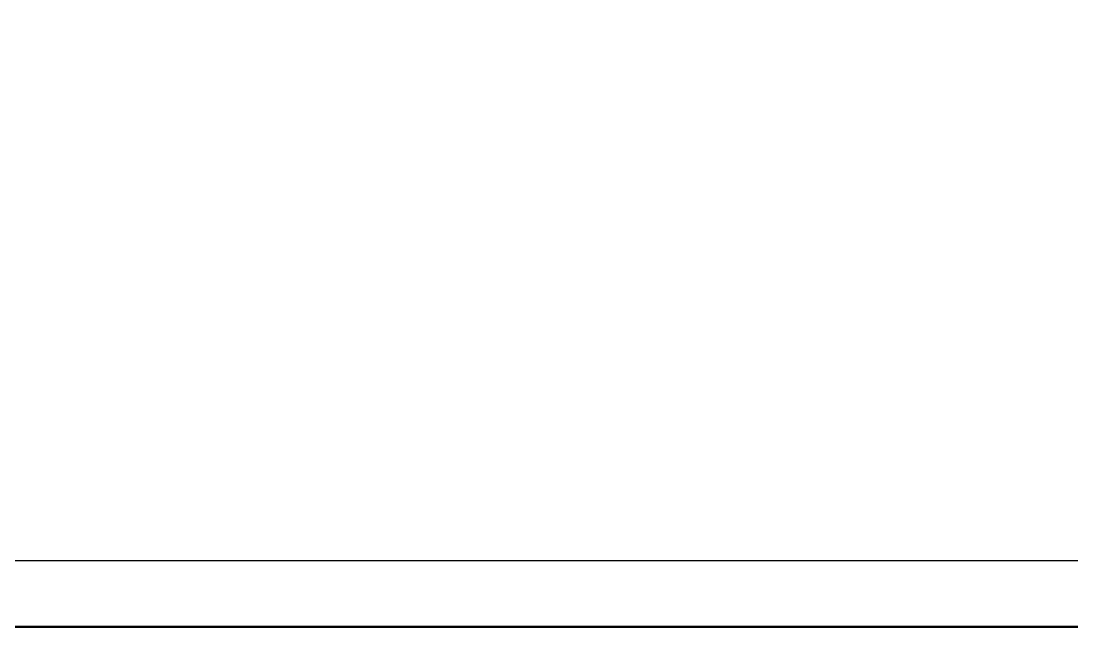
# Model space of a CAD drawing. Extents: x -2.4 to 13.4, y -16 to -5.
# Drawn here: x 4.06 to 8.773, y -15.972 to -13.251 of the extents above; entities that cross this region are included whole.
import ezdxf

# ---------------------------------------------------------------- set-up
doc = ezdxf.new("R2010")
doc.units = 0
doc.header["$MEASUREMENT"] = 0

msp = doc.modelspace()

# ---------------------------------------------------------------- linework, layer by layer
at = {"color": 0}
for points, const_width in [([(13.37703, -4.98382), (-2.42132, -4.98382), (-2.42132, -15.96717), (13.37703, -15.96717), (13.37703, -4.98382)], 0.01), ([(10.80867, -5.28212), (-2.12302, -5.28212), (-2.12302, -15.67051), (10.80867, -15.67051), (10.80867, -5.28212)], 0.005), ([(4.08031, -13.2622), (4.08031, -13.2622)], 0.005), ([(4.23868, -13.26881), (4.23868, -13.26881)], 0.005), ([(4.34035, -13.26383), (4.34035, -13.26383)], 0.005), ([(5.70699, -13.2755), (5.70699, -13.2755)], 0.005), ([(5.74535, -13.25552), (5.74535, -13.25552)], 0.005), ([(5.86031, -13.25552), (5.86031, -13.25552)], 0.005), ([(7.22702, -13.26551), (7.22702, -13.26551)], 0.005)]:
    msp.add_lwpolyline(points, close=True, dxfattribs=dict(at, const_width=const_width))

doc.saveas('drawing.dxf')
